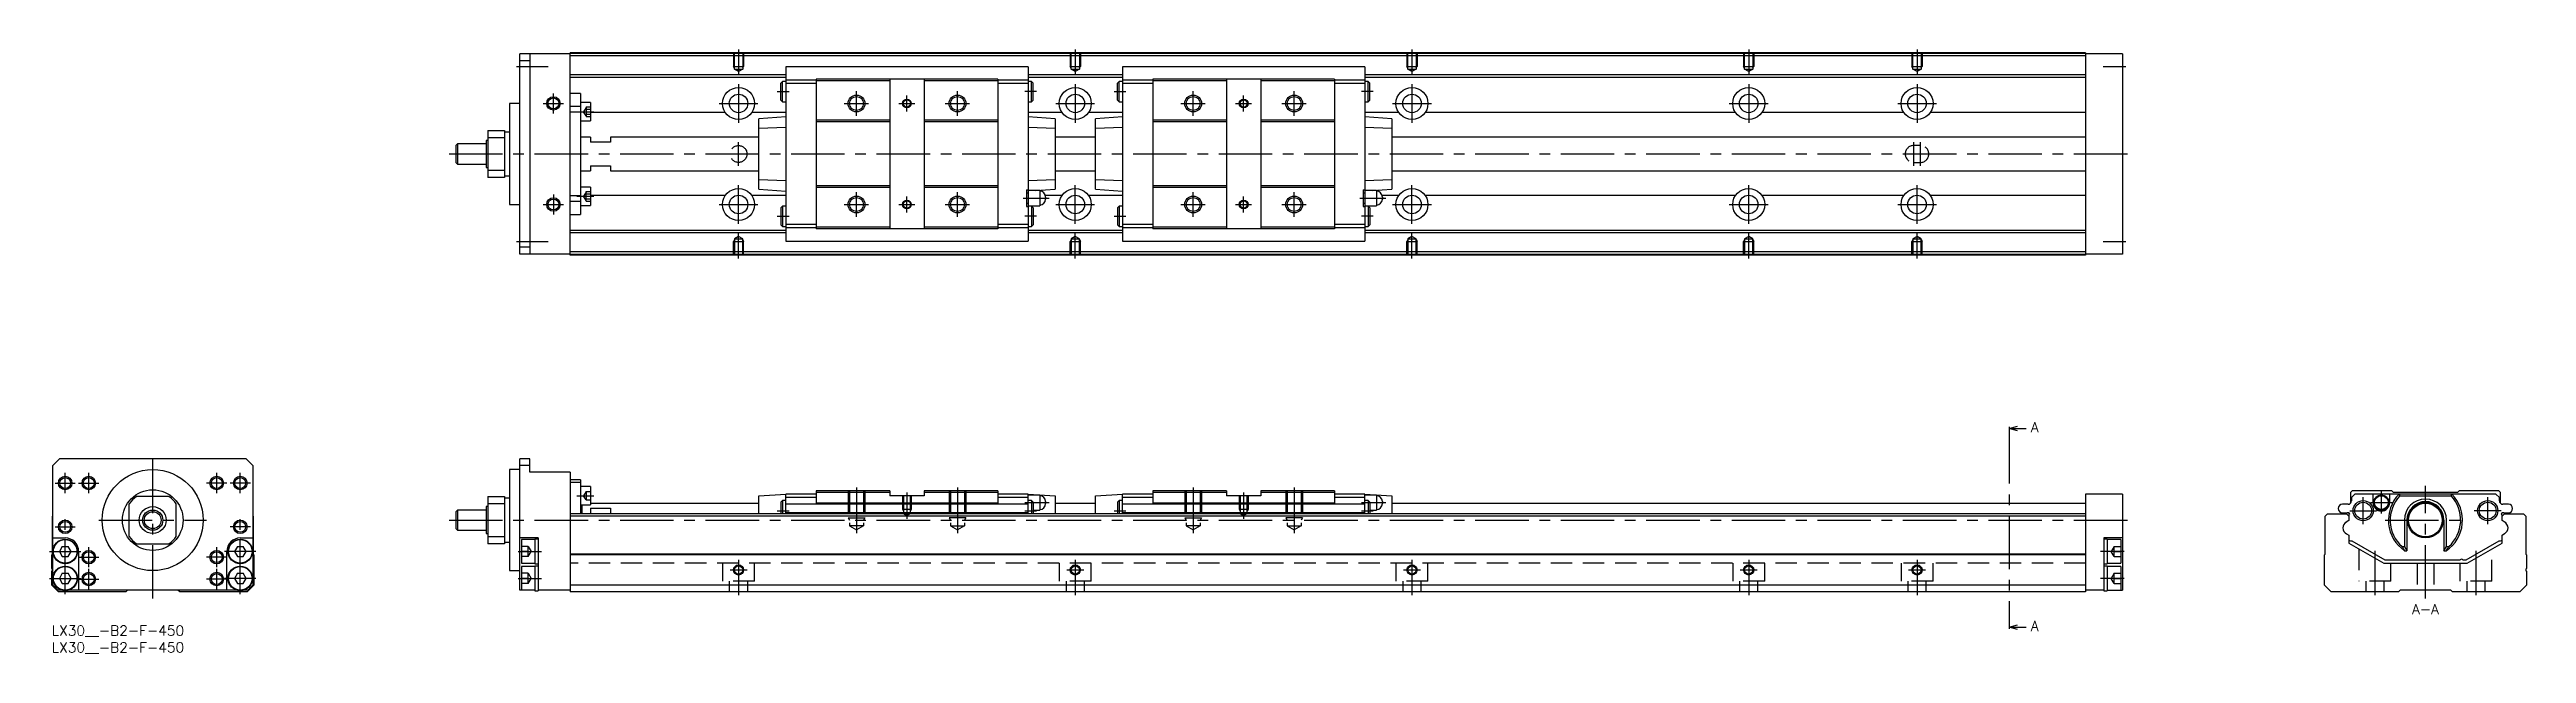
# Model space of a CAD drawing. Extents: x -1 to 735, y -8 to 171.
import ezdxf

# ---------------------------------------------------------------- set-up
doc = ezdxf.new("R2010")
doc.units = 0
doc.header["$LTSCALE"] = 0.5
doc.linetypes.add('CENTER', pattern=[50.8, 31.75, -6.35, 6.35, -6.35])
doc.linetypes.add('DASHED', pattern=[19.05, 12.7, -6.35])
for name, color, linetype in [('MSM_CENTER', 1, 'CENTER'), ('MSM_CONTINUOUS', 7, 'CONTINUOUS'), ('MSM_DASHED', 4, 'DASHED'), ('MSM_NARROW', 5, 'CONTINUOUS'), ('MSM_PART_NUMBER', 7, 'CONTINUOUS')]:
    doc.layers.add(name, color=color, linetype=linetype)
doc.styles.get("Standard").update_dxf_attribs({"font": 'txt.shx', "height": 3, "bigfont": 'bigfont.shx'})

# ---------------------------------------------------------------- blocks, each defined once
blk = doc.blocks.new('*U3')
at = {"layer": 'MSM_PART_NUMBER'}
blk.add_text('LX30__-B2-F-450', height=3, dxfattribs=at).set_placement((0, -3))
blk = doc.blocks.new('*U4')
at = {"layer": 'MSM_PART_NUMBER'}
blk.add_text('LX30__-B2-F-450', height=3, dxfattribs=at).set_placement((0, -8))

msp = doc.modelspace()

# ---------------------------------------------------------------- linework, layer by layer
at = {"layer": 'MSM_CENTER'}
for p, q in [((204, 171), (204, 163.49)), ((304, 171), (304, 163.49)), ((404, 171), (404, 163.49)), ((504, 171), (504, 163.49)), ((554, 171), (554, 163.49)), ((138, 166), (147.4, 166)), ((609.25, 166), (616, 166)), ((146, 155), (152, 155)), ((149, 152), (149, 158)), ((198.25, 155), (209.75, 155)), ((204, 160.75), (204, 149.25)), ((215.5, 158.5), (219, 158.5)), ((235.37, 155), (242.62, 155)), ((239, 151.37), (239, 158.62)), ((251.63, 155), (256.36, 155)), ((254, 152.63), (254, 157.36)), ((265.37, 155), (272.62, 155)), ((269, 151.37), (269, 158.62)), ((292.5, 158.5), (289, 158.5)), ((298.25, 155), (309.75, 155)), ((304, 160.75), (304, 149.25)), ((315.5, 158.5), (319, 158.5)), ((335.37, 155), (342.62, 155)), ((339, 151.37), (339, 158.62)), ((351.63, 155), (356.36, 155)), ((354, 152.63), (354, 157.36)), ((365.37, 155), (372.62, 155)), ((369, 151.37), (369, 158.62)), ((392.5, 158.5), (389, 158.5)), ((398.25, 155), (409.75, 155)), ((404, 160.75), (404, 149.25)), ((498.25, 155), (509.75, 155)), ((504, 160.75), (504, 149.25)), ((548.25, 155), (559.75, 155)), ((554, 160.75), (554, 149.25)), ((156, 152.55), (161, 152.55)), ((118, 140), (617, 140)), ((204, 136.5), (204, 143.5)), ((553, 136.5), (553, 143.5)), ((555, 136.5), (555, 143.5)), ((149, 128), (149, 122)), ((156, 127.44), (161, 127.44)), ((204, 119.25), (204, 130.75)), ((239, 121.37), (239, 128.62)), ((254, 122.63), (254, 127.36)), ((269, 121.37), (269, 128.62)), ((288.5, 126.9), (296.2, 126.9)), ((304, 119.25), (304, 130.75)), ((339, 121.37), (339, 128.62)), ((354, 122.63), (354, 127.36)), ((369, 121.37), (369, 128.62)), ((388.5, 126.9), (396.2, 126.9)), ((404, 119.25), (404, 130.75)), ((504, 119.25), (504, 130.75)), ((554, 119.25), (554, 130.75)), ((146, 125), (152, 125)), ((198.25, 125), (209.75, 125)), ((215.5, 121.5), (219, 121.5)), ((235.37, 125), (242.62, 125)), ((251.63, 125), (256.36, 125)), ((265.37, 125), (272.62, 125)), ((292.5, 121.5), (289, 121.5)), ((298.25, 125), (309.75, 125)), ((315.5, 121.5), (319, 121.5)), ((335.37, 125), (342.62, 125)), ((351.63, 125), (356.36, 125)), ((365.37, 125), (372.62, 125)), ((392.5, 121.5), (389, 121.5)), ((398.25, 125), (409.75, 125)), ((498.25, 125), (509.75, 125)), ((548.25, 125), (559.75, 125)), ((138, 114), (147.4, 114)), ((204, 109), (204, 116.51)), ((304, 109), (304, 116.51)), ((404, 109), (404, 116.51)), ((504, 109), (504, 116.51)), ((554, 109), (554, 116.51)), ((609.25, 114), (616, 114)), ((30, 8), (30, 51.5)), ((581.37, 58), (581.37, 0)), ((4, 39.3), (4, 45.3)), ((11, 39.3), (11, 45.3)), ((49, 39.3), (49, 45.3)), ((56, 39.3), (56, 45.3)), ((1, 42.3), (7, 42.3)), ((8, 42.3), (14, 42.3)), ((52, 42.3), (46, 42.3)), ((59, 42.3), (53, 42.3)), ((156, 38.55), (161, 38.55)), ((239, 41), (239, 27.41)), ((254, 39.5), (254, 31.69)), ((269, 41), (269, 27.41)), ((339, 41), (339, 27.41)), ((354, 39.5), (354, 31.69)), ((369, 41), (369, 27.41)), ((686.5, 30.1), (686.5, 38.1)), ((691.9, 33.25), (691.9, 39.75)), ((705, 8), (705, 41.5)), ((723.5, 30.1), (723.5, 38.1)), ((4, 9.35), (4, 32.3)), ((14, 31.3), (46, 31.3)), ((56, 9.35), (56, 32.3)), ((118, 31.3), (617, 31.3)), ((215.5, 34.1), (219, 34.1)), ((289, 36.5), (296.2, 36.5)), ((289, 34.1), (292.5, 34.1)), ((315.5, 34.1), (319, 34.1)), ((389, 36.5), (396.2, 36.5)), ((389, 34.1), (392.5, 34.1)), ((682.5, 34.1), (690.5, 34.1)), ((688.65, 36.5), (695.15, 36.5)), ((693, 31.3), (717, 31.3)), ((727.5, 34.1), (719.5, 34.1)), ((1, 29.3), (7, 29.3)), ((11, 17.3), (11, 23.3)), ((49, 17.3), (49, 23.3)), ((59, 29.3), (53, 29.3)), ((690, 22.18), (690, 9)), ((720, 22.18), (720, 9)), ((-0.65, 22), (8.65, 22)), ((8, 20.3), (14, 20.3)), ((11, 10.8), (11, 16.8)), ((52, 20.3), (46, 20.3)), ((49, 10.8), (49, 16.8)), ((60.65, 22), (51.35, 22)), ((138.5, 22), (145.5, 22)), ((201.5, 16.5), (206.5, 16.5)), ((204, 19.5), (204, 9)), ((301.5, 16.5), (306.5, 16.5)), ((304, 19.5), (304, 9)), ((401.5, 16.5), (406.5, 16.5)), ((404, 19.5), (404, 9)), ((501.5, 16.5), (506.5, 16.5)), ((504, 19.5), (504, 9)), ((551.5, 16.5), (556.5, 16.5)), ((554, 19.5), (554, 9)), ((615.5, 22), (608.5, 22)), ((-0.65, 14), (8.65, 14)), ((8, 13.8), (14, 13.8)), ((52, 13.8), (46, 13.8)), ((60.65, 14), (51.35, 14)), ((138.5, 14), (145.5, 14)), ((615.5, 14), (608.5, 14))]:
    msp.add_line(p, q, dxfattribs=at)
at = {"layer": 'MSM_CONTINUOUS'}
for p, q in [((154, 169.7), (139, 169.7)), ((139, 110.3), (139, 169.7)), ((142, 169.7), (142, 110.3)), ((604, 170), (154, 170)), ((154, 110), (154, 170)), ((604, 169.8), (154, 169.8)), ((604, 170), (604, 110)), ((615, 169.7), (604, 169.7)), ((615, 169.7), (615, 110.3)), ((142, 167.7), (139, 167.7)), ((604, 169.1), (154, 169.1)), ((218, 163.45), (154, 163.45)), ((218, 162.75), (154, 162.75)), ((290, 165.9), (218, 165.9)), ((218, 165.9), (218, 114.1)), ((227, 161.95), (218, 161.95)), ((281, 162.25), (227, 162.25)), ((227, 162.25), (227, 117.75)), ((248.9, 162.25), (248.9, 117.75)), ((259.1, 162.25), (259.1, 117.75)), ((281, 162.25), (281, 117.75)), ((290, 161.95), (281, 161.95)), ((290, 165.9), (290, 114.1)), ((318, 163.45), (290, 163.45)), ((318, 162.75), (290, 162.75)), ((390, 165.9), (318, 165.9)), ((318, 165.9), (318, 114.1)), ((327, 161.95), (318, 161.95)), ((381, 162.25), (327, 162.25)), ((327, 162.25), (327, 117.75)), ((348.9, 162.25), (348.9, 117.75)), ((359.1, 162.25), (359.1, 117.75)), ((381, 162.25), (381, 117.75)), ((390, 161.95), (381, 161.95)), ((390, 165.9), (390, 114.1)), ((604, 163.45), (390, 163.45)), ((604, 162.75), (390, 162.75)), ((136, 155), (136, 125)), ((139, 155), (136, 155)), ((157, 158), (154, 158)), ((157, 158), (157, 122)), ((160, 155.3), (157, 155.3)), ((160, 155.3), (160, 149.8)), ((217, 161.5), (216.5, 161)), ((216.5, 156), (216.5, 161)), ((216.5, 156), (217, 155.5)), ((218, 161.5), (217, 161.5)), ((217, 155.5), (217, 161.5)), ((217, 155.5), (218, 155.5)), ((227, 160.95), (218, 160.95)), ((248.9, 161.75), (227, 161.75)), ((281, 161.75), (259.1, 161.75)), ((290, 160.95), (281, 160.95)), ((291, 161.5), (290, 161.5)), ((290, 155.5), (291, 155.5)), ((291.5, 161), (291, 161.5)), ((291, 155.5), (291, 161.5)), ((291, 155.5), (291.5, 156)), ((291.5, 156), (291.5, 161)), ((317, 161.5), (316.5, 161)), ((316.5, 156), (316.5, 161)), ((316.5, 156), (317, 155.5)), ((318, 161.5), (317, 161.5)), ((317, 155.5), (317, 161.5)), ((317, 155.5), (318, 155.5)), ((327, 160.95), (318, 160.95)), ((348.9, 161.75), (327, 161.75)), ((381, 161.75), (359.1, 161.75)), ((390, 160.95), (381, 160.95)), ((391, 161.5), (390, 161.5)), ((390, 155.5), (391, 155.5)), ((391.5, 161), (391, 161.5)), ((391, 155.5), (391, 161.5)), ((391, 155.5), (391.5, 156)), ((391.5, 156), (391.5, 161)), ((157, 154.13), (154, 154.13)), ((157, 152.38), (154, 152.38)), ((157, 149.8), (160, 149.8)), ((200.05, 152.36), (160, 152.36)), ((218, 152.36), (207.95, 152.36)), ((218, 151), (210, 150.47)), ((210, 129.53), (210, 150.47)), ((218, 147.86), (210, 147.6)), ((248.9, 150), (227, 150)), ((248.9, 149.5), (227, 149.5)), ((281, 150), (259.1, 150)), ((281, 149.5), (259.1, 149.5)), ((300.05, 152.36), (290, 152.36)), ((298, 150.47), (290, 151)), ((298, 147.6), (290, 147.86)), ((298, 150.47), (298, 129.53)), ((318, 152.36), (307.95, 152.36)), ((318, 151), (310, 150.47)), ((310, 129.53), (310, 150.47)), ((318, 147.86), (310, 147.6)), ((348.9, 150), (327, 150)), ((348.9, 149.5), (327, 149.5)), ((381, 150), (359.1, 150)), ((381, 149.5), (359.1, 149.5)), ((400.05, 152.36), (390, 152.36)), ((398, 150.47), (390, 151)), ((398, 147.6), (390, 147.86)), ((398, 150.47), (398, 129.53)), ((500.05, 152.36), (407.95, 152.36)), ((550.05, 152.36), (507.95, 152.36)), ((604, 152.36), (557.95, 152.36)), ((120.5, 143), (120, 142.5)), ((120, 142.5), (120, 137.5)), ((120.5, 143), (120.5, 137)), ((129, 143), (120.5, 143)), ((129, 144), (129, 136)), ((129.5, 144), (129, 144)), ((129.5, 147), (134.5, 147)), ((129.5, 147), (129.5, 133)), ((134.5, 144.82), (129.5, 144.82)), ((134.5, 147), (134.5, 133)), ((136, 146.5), (134.5, 146.5)), ((160, 145), (157, 145)), ((160, 145), (160, 143.5)), ((166, 143.5), (160, 143.5)), ((166, 145), (166, 143.5)), ((210, 145), (166, 145)), ((310, 145), (298, 145)), ((604, 145), (398, 145)), ((120, 137.5), (120.5, 137)), ((120.5, 137), (129, 137)), ((129, 136), (129.5, 136)), ((129.5, 135.18), (134.5, 135.18)), ((134.5, 133), (129.5, 133)), ((134.5, 133.5), (136, 133.5)), ((157, 135), (160, 135)), ((160, 136.5), (166, 136.5)), ((160, 136.5), (160, 135)), ((166, 136.5), (166, 135)), ((166, 135), (210, 135)), ((298, 135), (310, 135)), ((398, 135), (604, 135)), ((157, 127.62), (154, 127.62)), ((157, 125.87), (154, 125.87)), ((160, 130.19), (157, 130.19)), ((160, 130.19), (160, 124.69)), ((200.05, 127.64), (160, 127.64)), ((218, 127.64), (207.95, 127.64)), ((210, 132.4), (218, 132.14)), ((210, 129.53), (218, 129)), ((248.9, 130.5), (227, 130.5)), ((248.9, 130), (227, 130)), ((281, 130.5), (259.1, 130.5)), ((281, 130), (259.1, 130)), ((289.5, 129.4), (289.5, 124.4)), ((289.5, 129.4), (290, 129.4)), ((290, 128.4), (289.5, 128.4)), ((289.5, 125.4), (290, 125.4)), ((290, 132.14), (298, 132.4)), ((293.45, 129.15), (290, 129.15)), ((292.26, 129.15), (298, 129.53)), ((293.45, 129.15), (293.45, 124.65)), ((300.05, 127.64), (295.14, 127.64)), ((295.2, 127.2), (295.2, 126.6)), ((318, 127.64), (307.95, 127.64)), ((310, 132.4), (318, 132.14)), ((310, 129.53), (318, 129)), ((348.9, 130.5), (327, 130.5)), ((348.9, 130), (327, 130)), ((381, 130.5), (359.1, 130.5)), ((381, 130), (359.1, 130)), ((389.5, 129.4), (389.5, 124.4)), ((389.5, 129.4), (390, 129.4)), ((390, 128.4), (389.5, 128.4)), ((389.5, 125.4), (390, 125.4)), ((390, 132.14), (398, 132.4)), ((393.45, 129.15), (390, 129.15)), ((392.26, 129.15), (398, 129.53)), ((393.45, 129.15), (393.45, 124.65)), ((400.05, 127.64), (395.14, 127.64)), ((395.2, 127.2), (395.2, 126.6)), ((500.05, 127.64), (407.95, 127.64)), ((550.05, 127.64), (507.95, 127.64)), ((604, 127.64), (557.95, 127.64)), ((136, 125), (139, 125)), ((154, 122), (157, 122)), ((157, 124.69), (160, 124.69)), ((217, 124.5), (216.5, 124)), ((216.5, 124), (216.5, 119)), ((216.5, 119), (217, 118.5)), ((217, 124.5), (217, 118.5)), ((218, 124.5), (217, 124.5)), ((217, 118.5), (218, 118.5)), ((227, 119.05), (218, 119.05)), ((227, 118.05), (218, 118.05)), ((248.9, 118.25), (227, 118.25)), ((281, 117.75), (227, 117.75)), ((281, 118.25), (259.1, 118.25)), ((290, 119.05), (281, 119.05)), ((290, 118.05), (281, 118.05)), ((289.5, 124.4), (290, 124.4)), ((290, 124.65), (293.45, 124.65)), ((291, 124.5), (290, 124.5)), ((290, 118.5), (291, 118.5)), ((291, 124.5), (291, 118.5)), ((291.5, 124), (291, 124.5)), ((291, 118.5), (291.5, 119)), ((291.5, 124), (291.5, 119)), ((317, 124.5), (316.5, 124)), ((316.5, 124), (316.5, 119)), ((316.5, 119), (317, 118.5)), ((317, 124.5), (317, 118.5)), ((318, 124.5), (317, 124.5)), ((317, 118.5), (318, 118.5)), ((327, 119.05), (318, 119.05)), ((327, 118.05), (318, 118.05)), ((348.9, 118.25), (327, 118.25)), ((381, 117.75), (327, 117.75)), ((381, 118.25), (359.1, 118.25)), ((390, 119.05), (381, 119.05)), ((390, 118.05), (381, 118.05)), ((389.5, 124.4), (390, 124.4)), ((390, 124.65), (393.45, 124.65)), ((391, 124.5), (390, 124.5)), ((390, 118.5), (391, 118.5)), ((391, 124.5), (391, 118.5)), ((391.5, 124), (391, 124.5)), ((391, 118.5), (391.5, 119)), ((391.5, 124), (391.5, 119)), ((142, 112.3), (139, 112.3)), ((218, 117.25), (154, 117.25)), ((218, 116.55), (154, 116.55)), ((604, 110.9), (154, 110.9)), ((218, 114.1), (290, 114.1)), ((318, 117.25), (290, 117.25)), ((318, 116.55), (290, 116.55)), ((318, 114.1), (390, 114.1)), ((604, 117.25), (390, 117.25)), ((604, 116.55), (390, 116.55)), ((154, 110.3), (139, 110.3)), ((604, 110.2), (154, 110.2)), ((604, 110), (154, 110)), ((615, 110.3), (604, 110.3)), ((581.37, 58.5), (583.88, 59.17)), ((581.37, 59), (581.37, 58)), ((583.88, 57.83), (581.37, 58.5)), ((581.37, 58.5), (586.38, 58.5)), ((2.3, 49.5), (0.3, 47.5)), ((0.3, 12), (0.3, 47.5)), ((57.7, 49.5), (2.3, 49.5)), ((59.7, 47.5), (57.7, 49.5)), ((59.7, 47.5), (59.7, 12)), ((139, 46.3), (136, 46.3)), ((136, 46.3), (136, 16.3)), ((139, 10.5), (139, 49.5)), ((142, 49.5), (139, 49.5)), ((142, 47.5), (139, 47.5)), ((142, 45.5), (142, 49.5)), ((154, 45.5), (142, 45.5)), ((154, 45.5), (154, 10)), ((34.82, 38.3), (25.18, 38.3)), ((129.5, 38.3), (134.5, 38.3)), ((129.5, 38.3), (129.5, 24.3)), ((134.5, 38.3), (134.5, 24.3)), ((136, 37.8), (134.5, 37.8)), ((157, 43.3), (154, 43.3)), ((157, 42.45), (154, 42.45)), ((157, 43.3), (157, 33.2)), ((160, 41.3), (157, 41.3)), ((160, 41.3), (160, 35.8)), ((210, 38.5), (218, 39)), ((210, 33.2), (210, 38.5)), ((217, 37.1), (216.5, 36.6)), ((218, 37.1), (217, 37.1)), ((217, 37.1), (217, 33.2)), ((227, 39), (218, 39)), ((218, 33.2), (218, 39)), ((227, 38), (218, 38)), ((227, 40), (227, 36.29)), ((248.9, 40), (227, 40)), ((248.9, 39.5), (227, 39.5)), ((248.9, 40), (248.9, 38.5)), ((259.1, 38.5), (248.9, 38.5)), ((281, 40), (259.1, 40)), ((259.1, 40), (259.1, 38.5)), ((281, 39.5), (259.1, 39.5)), ((281, 40), (281, 36.29)), ((290, 39), (281, 39)), ((290, 38), (281, 38)), ((290, 39), (298, 38.5)), ((290, 33.2), (290, 39)), ((293.45, 38.75), (290, 38.75)), ((291, 37.1), (290, 37.1)), ((291.5, 36.6), (291, 37.1)), ((291, 37.1), (291, 33.2)), ((293.45, 38.75), (293.45, 34.25)), ((295.2, 36.8), (295.2, 36.2)), ((298, 38.5), (298, 33.2)), ((310, 38.5), (318, 39)), ((310, 33.2), (310, 38.5)), ((317, 37.1), (316.5, 36.6)), ((318, 37.1), (317, 37.1)), ((317, 37.1), (317, 33.2)), ((327, 39), (318, 39)), ((318, 33.2), (318, 39)), ((327, 38), (318, 38)), ((327, 40), (327, 36.29)), ((348.9, 40), (327, 40)), ((348.9, 39.5), (327, 39.5)), ((348.9, 40), (348.9, 38.5)), ((359.1, 38.5), (348.9, 38.5)), ((381, 40), (359.1, 40)), ((359.1, 40), (359.1, 38.5)), ((381, 39.5), (359.1, 39.5)), ((381, 40), (381, 36.29)), ((390, 39), (381, 39)), ((390, 38), (381, 38)), ((390, 39), (398, 38.5)), ((390, 33.2), (390, 39)), ((393.45, 38.75), (390, 38.75)), ((391, 37.1), (390, 37.1)), ((391.5, 36.6), (391, 37.1)), ((391, 37.1), (391, 33.2)), ((393.45, 38.75), (393.45, 34.25)), ((395.2, 36.8), (395.2, 36.2)), ((398, 38.5), (398, 33.2)), ((604, 39), (604, 10)), ((615, 39), (604, 39)), ((615, 39), (615, 10.5)), ((683.25, 40), (682.75, 39.5)), ((682.75, 39.5), (682.75, 36.29)), ((684.05, 39), (683.05, 38)), ((683.05, 38), (683.05, 37)), ((695, 40), (683.25, 40)), ((725.95, 39), (684.05, 39)), ((689.4, 39), (689.4, 36.5)), ((694.4, 36.5), (694.4, 39)), ((695.5, 39.5), (695, 40)), ((714.5, 39.5), (695.5, 39.5)), ((697.14, 39), (697.4, 38.5)), ((697.4, 38.5), (712.6, 38.5)), ((712.6, 38.5), (712.86, 39)), ((715, 40), (714.5, 39.5)), ((726.75, 40), (715, 40)), ((726.95, 38), (725.95, 39)), ((727.25, 39.5), (726.75, 40)), ((726.95, 37), (726.95, 38)), ((727.25, 36.29), (727.25, 39.5)), ((0.2, 32.5), (0.3, 32.6)), ((0.2, 21.2), (0.2, 32.5)), ((23, 26.48), (23, 36.12)), ((37, 26.48), (37, 36.12)), ((59.7, 32.6), (59.8, 32.5)), ((59.8, 32.5), (59.8, 21.2)), ((120.5, 34.3), (120, 33.8)), ((120, 33.8), (120, 28.8)), ((129, 34.3), (120.5, 34.3)), ((120.5, 34.3), (120.5, 28.3)), ((129.5, 35.3), (129, 35.3)), ((129, 35.3), (129, 27.3)), ((134.5, 36.12), (129.5, 36.12)), ((604, 33.2), (154, 33.2)), ((604, 32.5), (154, 32.5)), ((157, 35.8), (160, 35.8)), ((157.5, 33.2), (157.5, 35.8)), ((160, 36.3), (210, 36.3)), ((160, 34.87), (166, 34.87)), ((160, 34.87), (160, 33.2)), ((166, 34.87), (166, 33.2)), ((216.5, 36.6), (216.5, 33.2)), ((290, 36), (218, 36)), ((290, 33.5), (218, 33.5)), ((281, 36.29), (227, 36.29)), ((291.5, 36.6), (291.5, 33.2)), ((291.5, 34.25), (293.45, 34.25)), ((298, 36.3), (310, 36.3)), ((316.5, 36.6), (316.5, 33.2)), ((390, 36), (318, 36)), ((390, 33.5), (318, 33.5)), ((381, 36.29), (327, 36.29)), ((391.5, 36.6), (391.5, 33.2)), ((391.5, 34.25), (393.45, 34.25)), ((398, 36.3), (604, 36.3)), ((675.2, 32.5), (675.9, 33.2)), ((675.2, 21.2), (675.2, 32.5)), ((675.9, 33.2), (681.55, 33.2)), ((682.05, 36), (680.35, 36)), ((680.35, 33.5), (681.75, 33.5)), ((682.25, 31.15), (681.5, 30.72)), ((681.55, 33.2), (682.25, 32.5)), ((682.2, 32.7), (682.2, 32.55)), ((682.25, 32.5), (682.25, 31.15)), ((698.74, 31.3), (698.74, 23.45)), ((699.5, 31.3), (699.5, 22.2)), ((710.5, 31.3), (710.5, 22.2)), ((711.26, 23.45), (711.26, 31.3)), ((727.75, 32.5), (728.45, 33.2)), ((727.75, 32.5), (727.8, 32.55)), ((727.75, 31.15), (727.75, 32.5)), ((727.75, 31.15), (727.75, 32.5)), ((728.4, 30.78), (727.75, 31.15)), ((728.4, 30.78), (727.75, 31.15)), ((727.8, 32.55), (727.8, 32.7)), ((729.65, 36), (727.95, 36)), ((728.25, 33.5), (729.65, 33.5)), ((728.45, 33.2), (734.1, 33.2)), ((734.1, 33.2), (734.8, 32.5)), ((734.8, 32.5), (734.8, 21.2)), ((0.3, 26), (4, 26)), ((3.13, 23.5), (2.27, 22)), ((3.13, 23.5), (4.87, 23.5)), ((5.73, 22), (4.87, 23.5)), ((25.18, 24.3), (34.82, 24.3)), ((55.13, 23.5), (54.27, 22)), ((55.13, 23.5), (56.87, 23.5)), ((56, 26), (59.7, 26)), ((57.73, 22), (56.87, 23.5)), ((120, 28.8), (120.5, 28.3)), ((120.5, 28.3), (129, 28.3)), ((129, 27.3), (129.5, 27.3)), ((129.5, 26.48), (134.5, 26.48)), ((134.5, 24.3), (129.5, 24.3)), ((134.5, 24.8), (136, 24.8)), ((144.5, 26), (139, 26)), ((143.5, 25.5), (139.5, 25.5)), ((139.5, 25.5), (139.5, 18.5)), ((144.5, 25.65), (143.5, 25.65)), ((143.5, 25.65), (143.5, 18.35)), ((144.5, 26), (144.5, 10.35)), ((615, 26), (609.5, 26)), ((609.5, 26), (609.5, 10.35)), ((610.5, 25.65), (609.5, 25.65)), ((610.5, 25.65), (610.5, 18.35)), ((614.5, 25.5), (610.5, 25.5)), ((614.5, 25.5), (614.5, 18.5)), ((681.6, 27.22), (682.25, 26.85)), ((682.25, 26.85), (682.25, 24.5)), ((682.25, 24.5), (692.64, 18.5)), ((682.7, 25.16), (683.1, 25.16)), ((683.1, 25.16), (692.91, 19.5)), ((698.07, 23.45), (698.74, 23.45)), ((698.74, 23.45), (699.5, 22.2)), ((698.82, 22.2), (699.5, 22.2)), ((710.5, 22.2), (711.26, 23.45)), ((710.5, 22.2), (711.18, 22.2)), ((711.26, 23.45), (711.93, 23.45)), ((717.09, 19.5), (726.9, 25.16)), ((717.36, 18.5), (727.75, 24.5)), ((726.9, 25.16), (727.3, 25.16)), ((727.75, 26.85), (728.5, 27.28)), ((727.75, 26.85), (728.5, 27.28)), ((727.75, 25.45), (727.75, 26.85)), ((727.75, 24.5), (727.75, 26.85)), ((0, 21), (0.2, 21.2)), ((0, 16.9), (0, 21)), ((0, 12), (0, 16.1)), ((2.27, 22), (3.13, 20.5)), ((3.13, 15.5), (2.27, 14)), ((3.13, 20.5), (4.87, 20.5)), ((3.13, 15.5), (4.87, 15.5)), ((4.87, 20.5), (5.73, 22)), ((5.73, 14), (4.87, 15.5)), ((8, 22), (8, 10.5)), ((52, 10.5), (52, 22)), ((54.27, 22), (55.13, 20.5)), ((55.13, 15.5), (54.27, 14)), ((55.13, 20.5), (56.87, 20.5)), ((55.13, 15.5), (56.87, 15.5)), ((56.87, 20.5), (57.73, 22)), ((57.73, 14), (56.87, 15.5)), ((59.8, 21.2), (60, 21)), ((60, 21), (60, 12)), ((136, 16.3), (139, 16.3)), ((139.5, 18.5), (143.5, 18.5)), ((143.5, 17.5), (139.5, 17.5)), ((139.5, 17.5), (139.5, 10.5)), ((143.5, 18.35), (144.5, 18.35)), ((144.5, 17.65), (143.5, 17.65)), ((143.5, 17.65), (143.5, 10.35)), ((604, 21.2), (154, 21.2)), ((604, 21), (154, 21)), ((609.5, 18.35), (610.5, 18.35)), ((610.5, 17.65), (609.5, 17.65)), ((610.5, 18.5), (614.5, 18.5)), ((610.5, 17.65), (610.5, 10.35)), ((614.5, 17.5), (610.5, 17.5)), ((614.5, 17.5), (614.5, 10.5)), ((675, 21), (675.2, 21.2)), ((675, 12), (675, 21)), ((692.64, 18.5), (717.36, 18.5)), ((692.91, 19.5), (715.35, 19.5)), ((716.15, 19.5), (717.09, 19.5)), ((734.8, 21.2), (735, 21)), ((735, 21), (735, 16.9)), ((735, 16.1), (735, 12)), ((2, 10), (0, 12)), ((1.8, 10.5), (0.3, 12)), ((2.96, 10.5), (1.8, 10.5)), ((22, 10), (2, 10)), ((2.27, 14), (3.13, 12.5)), ((3.13, 12.5), (4.87, 12.5)), ((4.87, 12.5), (5.73, 14)), ((54.96, 10.5), (5.04, 10.5)), ((22.5, 10.5), (22, 10)), ((38, 10), (37.5, 10.5)), ((58, 10), (38, 10)), ((54.27, 14), (55.13, 12.5)), ((55.13, 12.5), (56.87, 12.5)), ((56.87, 12.5), (57.73, 14)), ((58.2, 10.5), (57.04, 10.5)), ((60, 12), (58, 10)), ((59.7, 12), (58.2, 10.5)), ((143.5, 10.5), (139, 10.5)), ((143.5, 10.35), (144.5, 10.35)), ((154, 10.5), (144.5, 10.5)), ((604, 12), (154, 12)), ((604, 10), (154, 10)), ((609.5, 10.5), (604, 10.5)), ((609.5, 10.35), (610.5, 10.35)), ((610.5, 10.5), (615, 10.5)), ((677, 10), (675, 12)), ((697, 10), (677, 10)), ((697.5, 10.5), (697, 10)), ((712.5, 10.5), (697.5, 10.5)), ((713, 10), (712.5, 10.5)), ((733, 10), (713, 10)), ((735, 12), (733, 10)), ((581.37, -0.5), (583.88, 0.17)), ((581.37, 0), (581.37, -1)), ((583.88, -1.17), (581.37, -0.5)), ((581.37, -0.5), (586.38, -0.5))]:
    msp.add_line(p, q, dxfattribs=at)
for centre, radius in [((149, 155), 1.62), ((204, 155), 4.75), ((204, 155), 2.75), ((239, 155), 2.07), ((254, 155), 1.06), ((269, 155), 2.07), ((304, 155), 4.75), ((304, 155), 2.75), ((339, 155), 2.07), ((354, 155), 1.06), ((369, 155), 2.07), ((404, 155), 4.75), ((404, 155), 2.75), ((504, 155), 4.75), ((504, 155), 2.75), ((554, 155), 4.75), ((554, 155), 2.75), ((149, 125), 1.62), ((204, 125), 4.75), ((204, 125), 2.75), ((239, 125), 2.07), ((254, 125), 1.06), ((269, 125), 2.07), ((304, 125), 4.75), ((304, 125), 2.75), ((339, 125), 2.07), ((354, 125), 1.06), ((369, 125), 2.07), ((404, 125), 4.75), ((404, 125), 2.75), ((504, 125), 4.75), ((504, 125), 2.75), ((554, 125), 4.75), ((554, 125), 2.75), ((30, 31.3), 15), ((4, 42.3), 1.62), ((11, 42.3), 1.62), ((30, 31.3), 9), ((49, 42.3), 1.62), ((56, 42.3), 1.62), ((686.5, 34.1), 3), ((691.9, 36.5), 2.25), ((691.9, 36.5), 2.05), ((723.5, 34.1), 3), ((4, 29.3), 1.62), ((30, 31.3), 4), ((30, 31.3), 3), ((30, 31.3), 2.5), ((56, 29.3), 1.62), ((686.5, 34.1), 2.5), ((705, 31.3), 5.3), ((705, 31.3), 5), ((723.5, 34.1), 2.5), ((4, 22), 3.65), ((4, 22), 3.5), ((56, 22), 3.65), ((56, 22), 3.5), ((4, 14), 3.65), ((4, 14), 3.5), ((11, 20.3), 1.62), ((11, 13.8), 1.62), ((49, 20.3), 1.62), ((49, 13.8), 1.62), ((56, 14), 3.65), ((56, 14), 3.5), ((204, 16.5), 1.23), ((304, 16.5), 1.23), ((404, 16.5), 1.23), ((504, 16.5), 1.23), ((554, 16.5), 1.23)]:
    msp.add_circle(centre, radius, dxfattribs=at)
for centre, radius, start, end in [((293.45, 127.2), 1.75, 0, 90), ((293.45, 126.6), 1.75, 270, 0), ((393.45, 127.2), 1.75, 0, 90), ((393.45, 126.6), 1.75, 270, 0), ((30, 31.3), 8.5, 124.56032, 145.43968), ((30, 31.3), 8.5, 34.56032, 55.43968), ((293.45, 36.8), 1.75, 0, 90), ((393.45, 36.8), 1.75, 0, 90), ((682.05, 37), 1, 270, 0), ((705, 31.3), 11, 135.573, 235.81959), ((705, 31.3), 10.47, 136.57129, 228.55525), ((705, 31.3), 6.26, 0, 180), ((705, 31.3), 5.5, 0, 180), ((705, 31.3), 11, 304.18041, 44.427), ((705, 31.3), 10.47, 311.44475, 43.42871), ((727.95, 37), 1, 180, 270), ((293.45, 36.2), 1.75, 270, 0), ((393.45, 36.2), 1.75, 270, 0), ((680.35, 34.75), 1.25, 90, 270), ((682.65, 28.85), 2.2, 121.45533, 176.01903), ((681.75, 32.5), 1, 41.23398, 90), ((682.7, 32.7), 0.5, 113.32535, 180), ((691.9, 36.5), 2.5, 180, 0), ((728.25, 32.5), 1, 90, 138.76602), ((727.3, 32.7), 0.5, 0, 66.67465), ((727.35, 28.85), 2.2, 3.98097, 61.45517), ((729.65, 34.75), 1.25, 270, 90), ((4, 22), 4, 0, 90), ((30, 31.3), 8.5, 214.56032, 235.43968), ((30, 31.3), 8.5, 304.56032, 325.43968), ((56, 22), 4, 90, 180), ((682.65, 29.15), 2.2, 183.98097, 241.45517), ((682.7, 25.66), 0.5, 205.84193, 270), ((706, 27.35), 8.83, 206.14749, 215.62533), ((704, 27.35), 8.84, 324.37545, 333.85173), ((727.3, 25.66), 0.5, 270, 334.15807), ((727.35, 29.15), 2.2, 301.45533, 356.01903), ((727.35, 29.15), 2.2, 301.45533, 356.01903), ((-0.3, 16.5), 0.5, 306.8699, 53.1301), ((715.75, 19.2), 0.5, 36.8699, 143.1301), ((735.3, 16.5), 0.5, 126.8699, 233.1301), ((2.3, 12.5), 2, 216.8699, 233.1301), ((57.7, 12.5), 2, 306.8699, 323.1301)]:
    msp.add_arc(centre, radius, start, end, dxfattribs=at)
at = {"layer": 'MSM_DASHED'}
for p, q in [((202.5, 170), (202.5, 166)), ((202.77, 165.2), (202.77, 170)), ((205.23, 170), (205.23, 165.2)), ((205.5, 170), (205.5, 166)), ((302.5, 170), (302.5, 166)), ((302.77, 165.2), (302.77, 170)), ((305.23, 170), (305.23, 165.2)), ((305.5, 170), (305.5, 166)), ((402.5, 170), (402.5, 166)), ((402.77, 165.2), (402.77, 170)), ((405.23, 170), (405.23, 165.2)), ((405.5, 170), (405.5, 166)), ((502.5, 170), (502.5, 166)), ((502.77, 165.2), (502.77, 170)), ((505.23, 170), (505.23, 165.2)), ((505.5, 170), (505.5, 166)), ((552.5, 170), (552.5, 166)), ((552.77, 165.2), (552.77, 170)), ((555.23, 170), (555.23, 165.2)), ((555.5, 170), (555.5, 166)), ((202.77, 165.53), (202.5, 166)), ((202.5, 166), (205.5, 166)), ((202.77, 165.2), (205.23, 165.2)), ((204, 164.49), (202.77, 165.2)), ((205.23, 165.2), (204, 164.49)), ((205.23, 165.53), (205.5, 166)), ((302.77, 165.53), (302.5, 166)), ((302.5, 166), (305.5, 166)), ((302.77, 165.2), (305.23, 165.2)), ((304, 164.49), (302.77, 165.2)), ((305.23, 165.2), (304, 164.49)), ((305.23, 165.53), (305.5, 166)), ((402.77, 165.53), (402.5, 166)), ((402.5, 166), (405.5, 166)), ((402.77, 165.2), (405.23, 165.2)), ((404, 164.49), (402.77, 165.2)), ((405.23, 165.2), (404, 164.49)), ((405.23, 165.53), (405.5, 166)), ((502.77, 165.53), (502.5, 166)), ((502.5, 166), (505.5, 166)), ((502.77, 165.2), (505.23, 165.2)), ((504, 164.49), (502.77, 165.2)), ((505.23, 165.2), (504, 164.49)), ((505.23, 165.53), (505.5, 166)), ((552.77, 165.53), (552.5, 166)), ((552.5, 166), (555.5, 166)), ((552.77, 165.2), (555.23, 165.2)), ((554, 164.49), (552.77, 165.2)), ((555.23, 165.2), (554, 164.49)), ((555.23, 165.53), (555.5, 166)), ((158.7, 153.8), (157.98, 152.55)), ((158.7, 151.3), (157.98, 152.55)), ((158.7, 154), (160, 154)), ((158.7, 154), (158.7, 151.11)), ((158.7, 153.28), (160, 153.28)), ((158.7, 151.83), (160, 151.83)), ((158.7, 151.11), (160, 151.11)), ((555, 142.5), (553, 142.5)), ((553, 137.5), (555, 137.5)), ((158.7, 128.69), (157.98, 127.44)), ((158.7, 126.19), (157.98, 127.44)), ((158.7, 128.89), (160, 128.89)), ((158.7, 126), (158.7, 128.89)), ((158.7, 128.17), (160, 128.17)), ((158.7, 126.72), (160, 126.72)), ((158.7, 126), (160, 126)), ((202.77, 114.47), (202.5, 114)), ((202.5, 110), (202.5, 114)), ((202.5, 114), (205.5, 114)), ((204, 115.51), (202.77, 114.8)), ((202.77, 114.8), (202.77, 110)), ((202.77, 114.8), (205.23, 114.8)), ((205.23, 114.8), (204, 115.51)), ((205.23, 110), (205.23, 114.8)), ((205.23, 114.47), (205.5, 114)), ((205.5, 110), (205.5, 114)), ((302.77, 114.47), (302.5, 114)), ((302.5, 110), (302.5, 114)), ((302.5, 114), (305.5, 114)), ((304, 115.51), (302.77, 114.8)), ((302.77, 114.8), (302.77, 110)), ((302.77, 114.8), (305.23, 114.8)), ((305.23, 114.8), (304, 115.51)), ((305.23, 110), (305.23, 114.8)), ((305.23, 114.47), (305.5, 114)), ((305.5, 110), (305.5, 114)), ((402.77, 114.47), (402.5, 114)), ((402.5, 110), (402.5, 114)), ((402.5, 114), (405.5, 114)), ((404, 115.51), (402.77, 114.8)), ((402.77, 114.8), (402.77, 110)), ((402.77, 114.8), (405.23, 114.8)), ((405.23, 114.8), (404, 115.51)), ((405.23, 110), (405.23, 114.8)), ((405.23, 114.47), (405.5, 114)), ((405.5, 110), (405.5, 114)), ((502.77, 114.47), (502.5, 114)), ((502.5, 110), (502.5, 114)), ((502.5, 114), (505.5, 114)), ((504, 115.51), (502.77, 114.8)), ((502.77, 114.8), (502.77, 110)), ((502.77, 114.8), (505.23, 114.8)), ((505.23, 114.8), (504, 115.51)), ((505.23, 110), (505.23, 114.8)), ((505.23, 114.47), (505.5, 114)), ((505.5, 110), (505.5, 114)), ((552.77, 114.47), (552.5, 114)), ((552.5, 110), (552.5, 114)), ((552.5, 114), (555.5, 114)), ((554, 115.51), (552.77, 114.8)), ((552.77, 114.8), (552.77, 110)), ((552.77, 114.8), (555.23, 114.8)), ((555.23, 114.8), (554, 115.51)), ((555.23, 110), (555.23, 114.8)), ((555.23, 114.47), (555.5, 114)), ((555.5, 110), (555.5, 114)), ((158.7, 39.8), (157.98, 38.55)), ((158.7, 37.3), (157.98, 38.55)), ((158.7, 39.8), (160, 39.8)), ((158.7, 39.8), (158.7, 37.3)), ((158.7, 38.55), (160, 38.55)), ((158.7, 37.3), (160, 37.3)), ((236.5, 40), (236.5, 32)), ((236.93, 40), (236.93, 29.6)), ((241.07, 40), (241.07, 29.6)), ((241.5, 40), (241.5, 32)), ((252.7, 38.5), (252.7, 34.5)), ((252.94, 38.5), (252.94, 33.3)), ((255.06, 33.3), (255.06, 38.5)), ((255.3, 38.5), (255.3, 34.5)), ((266.5, 40), (266.5, 32)), ((266.93, 40), (266.93, 29.6)), ((271.07, 40), (271.07, 29.6)), ((271.5, 40), (271.5, 32)), ((336.5, 40), (336.5, 32)), ((336.93, 40), (336.93, 29.6)), ((341.07, 40), (341.07, 29.6)), ((341.5, 40), (341.5, 32)), ((352.7, 38.5), (352.7, 34.5)), ((352.94, 38.5), (352.94, 33.3)), ((355.06, 33.3), (355.06, 38.5)), ((355.3, 38.5), (355.3, 34.5)), ((366.5, 40), (366.5, 32)), ((366.93, 40), (366.93, 29.6)), ((371.07, 40), (371.07, 29.6)), ((371.5, 40), (371.5, 32)), ((236.5, 32), (236.93, 31.25)), ((236.5, 32), (241.5, 32)), ((241.07, 29.6), (236.93, 29.6)), ((236.93, 29.6), (239, 28.41)), ((241.07, 29.6), (239, 28.41)), ((241.5, 32), (241.07, 31.25)), ((252.7, 34.5), (252.94, 34.08)), ((252.7, 34.5), (255.3, 34.5)), ((255.06, 33.3), (252.94, 33.3)), ((252.94, 33.3), (254, 32.69)), ((254, 32.69), (255.06, 33.3)), ((255.3, 34.5), (255.06, 34.08)), ((271.5, 32), (266.5, 32)), ((266.5, 32), (266.93, 31.25)), ((266.93, 29.6), (271.07, 29.6)), ((266.93, 29.6), (269, 28.41)), ((271.07, 29.6), (269, 28.41)), ((271.5, 32), (271.07, 31.25)), ((336.5, 32), (336.93, 31.25)), ((336.5, 32), (341.5, 32)), ((341.07, 29.6), (336.93, 29.6)), ((336.93, 29.6), (339, 28.41)), ((341.07, 29.6), (339, 28.41)), ((341.5, 32), (341.07, 31.25)), ((352.7, 34.5), (352.94, 34.08)), ((352.7, 34.5), (355.3, 34.5)), ((355.06, 33.3), (352.94, 33.3)), ((352.94, 33.3), (354, 32.69)), ((354, 32.69), (355.06, 33.3)), ((355.3, 34.5), (355.06, 34.08)), ((371.5, 32), (366.5, 32)), ((366.5, 32), (366.93, 31.25)), ((366.93, 29.6), (371.07, 29.6)), ((366.93, 29.6), (369, 28.41)), ((371.07, 29.6), (369, 28.41)), ((371.5, 32), (371.07, 31.25)), ((141.5, 23.5), (139.5, 23.5)), ((141.5, 20.5), (141.5, 23.5)), ((141.5, 23.5), (142.37, 22)), ((612.5, 23.5), (611.63, 22)), ((612.5, 20.5), (612.5, 23.5)), ((612.5, 23.5), (614.5, 23.5)), ((685.25, 22.77), (685.25, 13.2)), ((724.75, 13.2), (724.75, 22.77)), ((141.5, 22), (139.5, 22)), ((141.5, 20.5), (139.5, 20.5)), ((141.5, 15.5), (139.5, 15.5)), ((141.5, 20.5), (142.37, 22)), ((141.5, 12.5), (141.5, 15.5)), ((141.5, 15.5), (142.37, 14)), ((604, 18.5), (154, 18.5)), ((199.25, 18.5), (199.25, 13.2)), ((208.75, 13.2), (208.75, 18.5)), ((299.25, 18.5), (299.25, 13.2)), ((308.75, 13.2), (308.75, 18.5)), ((399.25, 18.5), (399.25, 13.2)), ((408.75, 13.2), (408.75, 18.5)), ((499.25, 18.5), (499.25, 13.2)), ((508.75, 13.2), (508.75, 18.5)), ((549.25, 18.5), (549.25, 13.2)), ((558.75, 13.2), (558.75, 18.5)), ((612.5, 20.5), (611.63, 22)), ((612.5, 15.5), (611.63, 14)), ((612.5, 22), (614.5, 22)), ((612.5, 20.5), (614.5, 20.5)), ((612.5, 12.5), (612.5, 15.5)), ((612.5, 15.5), (614.5, 15.5)), ((694.75, 13.2), (694.75, 18.5)), ((702.5, 18.5), (702.5, 10.5)), ((707.5, 18.5), (707.5, 10.5)), ((715.25, 18.5), (715.25, 13.2)), ((141.5, 14), (139.5, 14)), ((141.5, 12.5), (139.5, 12.5)), ((141.5, 12.5), (142.37, 14)), ((208.75, 13.2), (199.25, 13.2)), ((201.25, 13.2), (201.25, 10)), ((206.75, 10), (206.75, 13.2)), ((308.75, 13.2), (299.25, 13.2)), ((301.25, 13.2), (301.25, 10)), ((306.75, 10), (306.75, 13.2)), ((408.75, 13.2), (399.25, 13.2)), ((401.25, 13.2), (401.25, 10)), ((406.75, 10), (406.75, 13.2)), ((508.75, 13.2), (499.25, 13.2)), ((501.25, 13.2), (501.25, 10)), ((506.75, 10), (506.75, 13.2)), ((558.75, 13.2), (549.25, 13.2)), ((551.25, 13.2), (551.25, 10)), ((556.75, 10), (556.75, 13.2)), ((612.5, 12.5), (611.63, 14)), ((612.5, 14), (614.5, 14)), ((612.5, 12.5), (614.5, 12.5)), ((694.75, 13.2), (685.25, 13.2)), ((687.25, 13.2), (687.25, 10)), ((692.75, 10), (692.75, 13.2)), ((724.75, 13.2), (715.25, 13.2)), ((717.25, 13.2), (717.25, 10)), ((722.75, 10), (722.75, 13.2))]:
    msp.add_line(p, q, dxfattribs=at)
msp.add_circle((204, 140), 2.5, dxfattribs=at)
for centre, start, end in [((553, 140), 90, 270), ((555, 140), 270, 90)]:
    msp.add_arc(centre, 2.5, start, end, dxfattribs=at)
at = {"layer": 'MSM_NARROW'}
for centre, radius in [((149, 155), 2), ((239, 155), 2.5), ((254, 155), 1.3), ((269, 155), 2.5), ((339, 155), 2.5), ((354, 155), 1.3), ((369, 155), 2.5), ((149, 125), 2), ((239, 125), 2.5), ((254, 125), 1.3), ((269, 125), 2.5), ((339, 125), 2.5), ((354, 125), 1.3), ((369, 125), 2.5), ((4, 42.3), 2), ((11, 42.3), 2), ((49, 42.3), 2), ((56, 42.3), 2), ((4, 29.3), 2), ((56, 29.3), 2), ((11, 20.3), 2), ((49, 20.3), 2), ((11, 13.8), 2), ((49, 13.8), 2), ((204, 16.5), 1.5), ((304, 16.5), 1.5), ((404, 16.5), 1.5), ((504, 16.5), 1.5), ((554, 16.5), 1.5)]:
    msp.add_circle(centre, radius, dxfattribs=at)

# ---------------------------------------------------------------- block references
at = {"layer": 'MSM_CONTINUOUS'}
for name in ['*U3', '*U4']:
    msp.add_blockref(name, (0, 0), dxfattribs=at)

# ---------------------------------------------------------------- texts
at = {"layer": 'MSM_PART_NUMBER'}
for s, p in [('A', (587.79, 57.37)), ('A', (587.79, -1.63)), ('A-A', (701.01, 3.36))]:
    msp.add_text(s, height=3, dxfattribs=at).set_placement(p)

doc.saveas('drawing.dxf')
